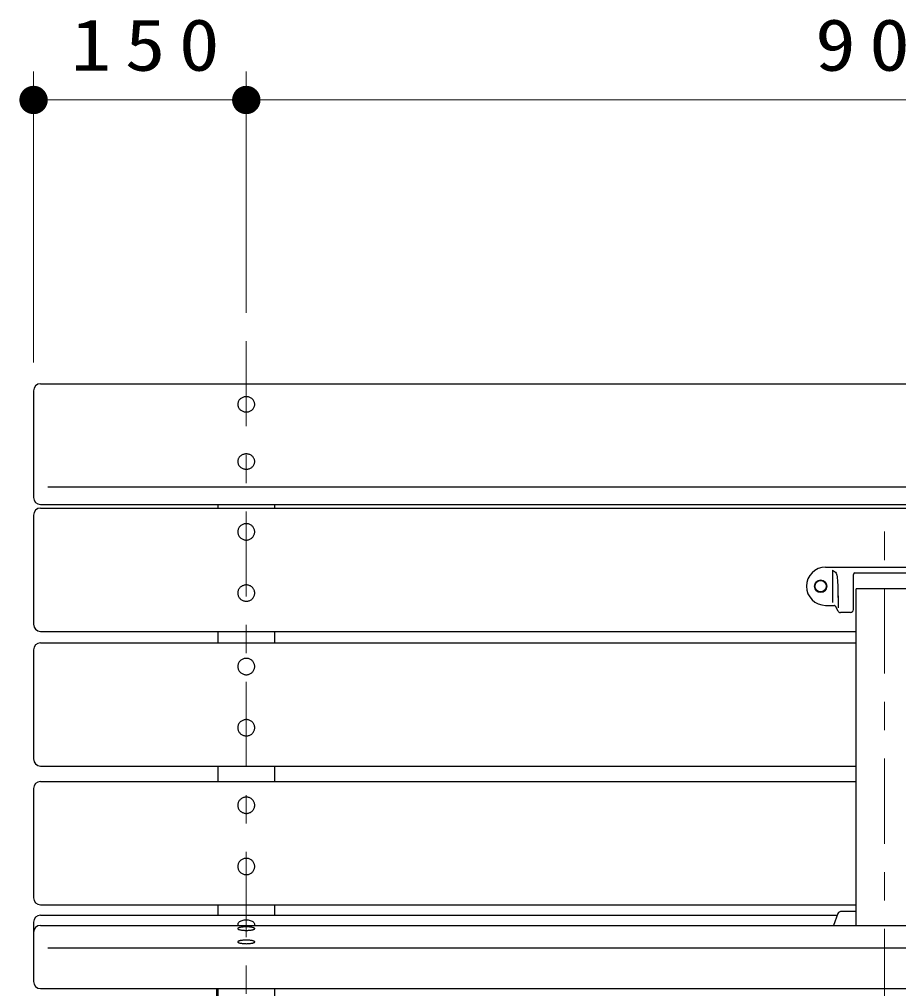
# Model space of a CAD drawing. Units: millimetres on the paper, scale 1:20. Extents: x -365 to 12, y -47 to 257.
# Drawn here: x -286.87 to -255.87, y 121.55 to 155.71 of the extents above; entities that cross this region are included whole.
import ezdxf

# ---------------------------------------------------------------- set-up
doc = ezdxf.new("R2010")
doc.units = ezdxf.units.MM
doc.linetypes.add('USER2', pattern=[6, 3, -1, 1, -1])
doc.layers.add('LY_1', color=7, linetype='Continuous', lineweight=25)
doc.styles.add('ＭＳ ゴシック', font='')
doc.styles.get('ＭＳ ゴシック').set_extended_font_data('MS Gothic')

# ---------------------------------------------------------------- blocks, each defined once
blk = doc.blocks.new('filled_dot')
at = {"color": 0, "linetype": 'Continuous', "lineweight": -2, "const_width": 1.25}
blk.add_lwpolyline([(-0.625, 0, 1), (0.625, 0, 1)], format="xyb", close=True, dxfattribs=at)

msp = doc.modelspace()

# ---------------------------------------------------------------- linework, layer by layer
at = {"layer": 'LY_1', "lineweight": 13}
for p, q in [((-286.367, 143.615), (-286.367, 153.865)), ((-278.867, 145.365), (-278.867, 153.865)), ((-286.367, 152.865), (-278.867, 152.865)), ((-278.867, 152.865), (-233.867, 152.865))]:
    msp.add_line(p, q, dxfattribs=at)
at = {"layer": 'LY_1', "linetype": 'USER2', "lineweight": 13}
for p, q in [((-278.867, 144.365), (-278.867, 88.523)), ((-256.367, 120.652), (-256.367, 138.551))]:
    msp.add_line(p, q, dxfattribs=at)
at = {"layer": 'LY_1', "color": 4}
for p, q in [((-286.117, 142.865), (-226.617, 142.865)), ((-286.367, 142.615), (-286.367, 138.861)), ((-286.117, 138.611), (-226.617, 138.611)), ((-286.117, 138.482), (-226.617, 138.482)), ((-279.867, 138.611), (-279.867, 138.482)), ((-277.867, 138.611), (-277.867, 138.482)), ((-286.367, 138.232), (-286.367, 134.389)), ((-286.117, 134.139), (-257.367, 134.139)), ((-279.867, 134.139), (-279.867, 133.736)), ((-277.867, 134.139), (-277.867, 133.736)), ((-286.117, 133.736), (-257.367, 133.736)), ((-286.367, 133.486), (-286.367, 129.643)), ((-286.117, 129.393), (-257.367, 129.393)), ((-279.867, 129.393), (-279.867, 128.847)), ((-277.867, 129.393), (-277.867, 128.847)), ((-286.117, 128.847), (-257.367, 128.847)), ((-286.367, 128.597), (-286.367, 124.753)), ((-286.117, 124.503), (-257.367, 124.503)), ((-279.867, 124.503), (-279.867, 124.134)), ((-277.867, 124.503), (-277.867, 124.134)), ((-286.117, 124.134), (-258.03, 124.134)), ((-286.367, 123.884), (-286.367, 121.798)), ((-286.117, 123.777), (-226.617, 123.777)), ((-286.117, 121.548), (-226.617, 121.548)), ((-279.917, 121.548), (-279.917, 120.273)), ((-279.867, 121.548), (-279.867, 106.707)), ((-277.867, 121.548), (-277.867, 106.707))]:
    msp.add_line(p, q, dxfattribs=at)
at = {"layer": 'LY_1'}
for p, q in [((-285.867, 139.226), (-226.867, 139.226)), ((-258.442, 136.404), (-255.367, 136.404)), ((-258.199, 136.292), (-258.199, 135.155)), ((-257.463, 134.904), (-257.463, 136.146)), ((-257.413, 136.196), (-255.367, 136.196)), ((-255.367, 135.634), (-257.367, 135.634)), ((-257.367, 123.777), (-257.367, 135.634)), ((-258.003, 135.379), (-258.003, 134.962)), ((-258.442, 135.054), (-258.128, 135.054)), ((-258.106, 135.041), (-258.009, 134.857)), ((-257.563, 134.804), (-257.92, 134.804)), ((-258.005, 124.199), (-258.165, 123.777)), ((-257.367, 124.264), (-257.911, 124.264)), ((-285.867, 122.987), (-226.867, 122.987))]:
    msp.add_line(p, q, dxfattribs=at)
at = {"layer": 'LY_1', "color": 4}
for points in [[(-278.567, 142.139), (-278.568, 142.162), (-278.572, 142.185), (-278.578, 142.208), (-278.585, 142.23), (-278.595, 142.252), (-278.608, 142.273), (-278.622, 142.293), (-278.638, 142.311), (-278.655, 142.329), (-278.675, 142.344), (-278.695, 142.359), (-278.717, 142.371), (-278.741, 142.382), (-278.765, 142.391), (-278.79, 142.398), (-278.815, 142.403), (-278.841, 142.406), (-278.867, 142.407), (-278.894, 142.406), (-278.919, 142.403), (-278.945, 142.398), (-278.97, 142.391), (-278.994, 142.382), (-279.017, 142.371), (-279.039, 142.359), (-279.06, 142.344), (-279.08, 142.329), (-279.097, 142.311), (-279.113, 142.293), (-279.127, 142.273), (-279.139, 142.252), (-279.149, 142.23), (-279.157, 142.208), (-279.163, 142.185), (-279.166, 142.162), (-279.167, 142.139), (-279.166, 142.115), (-279.163, 142.092), (-279.157, 142.069), (-279.149, 142.047), (-279.139, 142.025), (-279.127, 142.004), (-279.113, 141.984), (-279.097, 141.966), (-279.08, 141.948), (-279.06, 141.933), (-279.039, 141.918), (-279.017, 141.906), (-278.994, 141.895), (-278.97, 141.886), (-278.945, 141.879), (-278.919, 141.874), (-278.894, 141.871), (-278.867, 141.87), (-278.841, 141.871), (-278.815, 141.874), (-278.79, 141.879), (-278.765, 141.886), (-278.741, 141.895), (-278.717, 141.906), (-278.695, 141.918), (-278.675, 141.933), (-278.655, 141.948), (-278.638, 141.966), (-278.622, 141.984), (-278.608, 142.004), (-278.595, 142.025), (-278.585, 142.047), (-278.578, 142.069), (-278.572, 142.092), (-278.568, 142.115)], [(-278.567, 140.122), (-278.568, 140.145), (-278.572, 140.169), (-278.578, 140.192), (-278.585, 140.214), (-278.595, 140.236), (-278.608, 140.256), (-278.622, 140.276), (-278.638, 140.295), (-278.655, 140.312), (-278.675, 140.328), (-278.695, 140.342), (-278.717, 140.355), (-278.741, 140.366), (-278.765, 140.375), (-278.79, 140.382), (-278.815, 140.387), (-278.841, 140.39), (-278.867, 140.391), (-278.894, 140.39), (-278.919, 140.387), (-278.945, 140.382), (-278.97, 140.375), (-278.994, 140.366), (-279.017, 140.355), (-279.039, 140.342), (-279.06, 140.328), (-279.08, 140.312), (-279.097, 140.295), (-279.113, 140.276), (-279.127, 140.256), (-279.139, 140.236), (-279.149, 140.214), (-279.157, 140.192), (-279.163, 140.169), (-279.166, 140.145), (-279.167, 140.122), (-279.166, 140.098), (-279.163, 140.075), (-279.157, 140.052), (-279.149, 140.03), (-279.139, 140.008), (-279.127, 139.987), (-279.113, 139.968), (-279.097, 139.949), (-279.08, 139.932), (-279.06, 139.916), (-279.039, 139.902), (-279.017, 139.889), (-278.994, 139.878), (-278.97, 139.869), (-278.945, 139.862), (-278.919, 139.857), (-278.894, 139.854), (-278.867, 139.853), (-278.841, 139.854), (-278.815, 139.857), (-278.79, 139.862), (-278.765, 139.869), (-278.741, 139.878), (-278.717, 139.889), (-278.695, 139.902), (-278.675, 139.916), (-278.655, 139.932), (-278.638, 139.949), (-278.622, 139.968), (-278.608, 139.987), (-278.595, 140.008), (-278.585, 140.03), (-278.578, 140.052), (-278.572, 140.075), (-278.568, 140.098)], [(-278.567, 137.645), (-278.568, 137.67), (-278.572, 137.695), (-278.578, 137.719), (-278.585, 137.743), (-278.595, 137.766), (-278.608, 137.789), (-278.622, 137.81), (-278.638, 137.83), (-278.655, 137.848), (-278.675, 137.865), (-278.695, 137.88), (-278.717, 137.894), (-278.741, 137.906), (-278.765, 137.915), (-278.79, 137.923), (-278.815, 137.928), (-278.841, 137.931), (-278.867, 137.932), (-278.894, 137.931), (-278.919, 137.928), (-278.945, 137.923), (-278.97, 137.915), (-278.994, 137.906), (-279.017, 137.894), (-279.039, 137.88), (-279.06, 137.865), (-279.08, 137.848), (-279.097, 137.83), (-279.113, 137.81), (-279.127, 137.789), (-279.139, 137.766), (-279.149, 137.743), (-279.157, 137.719), (-279.163, 137.695), (-279.166, 137.67), (-279.167, 137.645), (-279.166, 137.62), (-279.163, 137.595), (-279.157, 137.57), (-279.149, 137.546), (-279.139, 137.523), (-279.127, 137.501), (-279.113, 137.48), (-279.097, 137.46), (-279.08, 137.441), (-279.06, 137.424), (-279.039, 137.409), (-279.017, 137.396), (-278.994, 137.384), (-278.97, 137.375), (-278.945, 137.367), (-278.919, 137.362), (-278.894, 137.358), (-278.867, 137.357), (-278.841, 137.358), (-278.815, 137.362), (-278.79, 137.367), (-278.765, 137.375), (-278.741, 137.384), (-278.717, 137.396), (-278.695, 137.409), (-278.675, 137.424), (-278.655, 137.441), (-278.638, 137.46), (-278.622, 137.48), (-278.608, 137.501), (-278.595, 137.523), (-278.585, 137.546), (-278.578, 137.57), (-278.572, 137.595), (-278.568, 137.62)], [(-278.567, 135.488), (-278.568, 135.513), (-278.572, 135.538), (-278.578, 135.562), (-278.585, 135.586), (-278.595, 135.609), (-278.608, 135.631), (-278.622, 135.653), (-278.638, 135.672), (-278.655, 135.691), (-278.675, 135.708), (-278.695, 135.723), (-278.717, 135.737), (-278.741, 135.748), (-278.765, 135.758), (-278.79, 135.765), (-278.815, 135.771), (-278.841, 135.774), (-278.867, 135.775), (-278.894, 135.774), (-278.919, 135.771), (-278.945, 135.765), (-278.97, 135.758), (-278.994, 135.748), (-279.017, 135.737), (-279.039, 135.723), (-279.06, 135.708), (-279.08, 135.691), (-279.097, 135.672), (-279.113, 135.653), (-279.127, 135.631), (-279.139, 135.609), (-279.149, 135.586), (-279.157, 135.562), (-279.163, 135.538), (-279.166, 135.513), (-279.167, 135.488), (-279.166, 135.463), (-279.163, 135.438), (-279.157, 135.413), (-279.149, 135.389), (-279.139, 135.366), (-279.127, 135.344), (-279.113, 135.323), (-279.097, 135.303), (-279.08, 135.284), (-279.06, 135.267), (-279.039, 135.252), (-279.017, 135.239), (-278.994, 135.227), (-278.97, 135.217), (-278.945, 135.21), (-278.919, 135.204), (-278.894, 135.201), (-278.867, 135.2), (-278.841, 135.201), (-278.815, 135.204), (-278.79, 135.21), (-278.765, 135.217), (-278.741, 135.227), (-278.717, 135.239), (-278.695, 135.252), (-278.675, 135.267), (-278.655, 135.284), (-278.638, 135.303), (-278.622, 135.323), (-278.608, 135.344), (-278.595, 135.366), (-278.585, 135.389), (-278.578, 135.413), (-278.572, 135.438), (-278.568, 135.463)], [(-278.567, 132.899), (-278.568, 132.924), (-278.572, 132.949), (-278.578, 132.973), (-278.585, 132.997), (-278.595, 133.021), (-278.608, 133.043), (-278.622, 133.064), (-278.638, 133.084), (-278.655, 133.102), (-278.675, 133.119), (-278.695, 133.135), (-278.717, 133.148), (-278.741, 133.16), (-278.765, 133.169), (-278.79, 133.177), (-278.815, 133.182), (-278.841, 133.186), (-278.867, 133.187), (-278.894, 133.186), (-278.919, 133.182), (-278.945, 133.177), (-278.97, 133.169), (-278.994, 133.16), (-279.017, 133.148), (-279.039, 133.135), (-279.06, 133.119), (-279.08, 133.102), (-279.097, 133.084), (-279.113, 133.064), (-279.127, 133.043), (-279.139, 133.021), (-279.149, 132.997), (-279.157, 132.973), (-279.163, 132.949), (-279.166, 132.924), (-279.167, 132.899), (-279.166, 132.874), (-279.163, 132.849), (-279.157, 132.825), (-279.149, 132.801), (-279.139, 132.777), (-279.127, 132.755), (-279.113, 132.734), (-279.097, 132.714), (-279.08, 132.696), (-279.06, 132.679), (-279.039, 132.663), (-279.017, 132.65), (-278.994, 132.638), (-278.97, 132.629), (-278.945, 132.621), (-278.919, 132.616), (-278.894, 132.612), (-278.867, 132.611), (-278.841, 132.612), (-278.815, 132.616), (-278.79, 132.621), (-278.765, 132.629), (-278.741, 132.638), (-278.717, 132.65), (-278.695, 132.663), (-278.675, 132.679), (-278.655, 132.696), (-278.638, 132.714), (-278.622, 132.734), (-278.608, 132.755), (-278.595, 132.777), (-278.585, 132.801), (-278.578, 132.825), (-278.572, 132.849), (-278.568, 132.874)], [(-278.567, 130.742), (-278.568, 130.767), (-278.572, 130.792), (-278.578, 130.816), (-278.585, 130.84), (-278.595, 130.863), (-278.608, 130.886), (-278.622, 130.907), (-278.638, 130.927), (-278.655, 130.945), (-278.675, 130.962), (-278.695, 130.977), (-278.717, 130.991), (-278.741, 131.002), (-278.765, 131.012), (-278.79, 131.02), (-278.815, 131.025), (-278.841, 131.028), (-278.867, 131.029), (-278.894, 131.028), (-278.919, 131.025), (-278.945, 131.02), (-278.97, 131.012), (-278.994, 131.002), (-279.017, 130.991), (-279.039, 130.977), (-279.06, 130.962), (-279.08, 130.945), (-279.097, 130.927), (-279.113, 130.907), (-279.127, 130.886), (-279.139, 130.863), (-279.149, 130.84), (-279.157, 130.816), (-279.163, 130.792), (-279.166, 130.767), (-279.167, 130.742), (-279.166, 130.717), (-279.163, 130.692), (-279.157, 130.667), (-279.149, 130.643), (-279.139, 130.62), (-279.127, 130.598), (-279.113, 130.577), (-279.097, 130.557), (-279.08, 130.538), (-279.06, 130.521), (-279.039, 130.506), (-279.017, 130.493), (-278.994, 130.481), (-278.97, 130.471), (-278.945, 130.464), (-278.919, 130.458), (-278.894, 130.455), (-278.867, 130.454), (-278.841, 130.455), (-278.815, 130.458), (-278.79, 130.464), (-278.765, 130.471), (-278.741, 130.481), (-278.717, 130.493), (-278.695, 130.506), (-278.675, 130.521), (-278.655, 130.538), (-278.638, 130.557), (-278.622, 130.577), (-278.608, 130.598), (-278.595, 130.62), (-278.585, 130.643), (-278.578, 130.667), (-278.572, 130.692), (-278.568, 130.717)], [(-278.567, 128.009), (-278.568, 128.034), (-278.572, 128.059), (-278.578, 128.084), (-278.585, 128.108), (-278.595, 128.131), (-278.608, 128.153), (-278.622, 128.174), (-278.638, 128.194), (-278.655, 128.213), (-278.675, 128.23), (-278.695, 128.245), (-278.717, 128.258), (-278.741, 128.27), (-278.765, 128.28), (-278.79, 128.287), (-278.815, 128.293), (-278.841, 128.296), (-278.867, 128.297), (-278.894, 128.296), (-278.919, 128.293), (-278.945, 128.287), (-278.97, 128.28), (-278.994, 128.27), (-279.017, 128.258), (-279.039, 128.245), (-279.06, 128.23), (-279.08, 128.213), (-279.097, 128.194), (-279.113, 128.174), (-279.127, 128.153), (-279.139, 128.131), (-279.149, 128.108), (-279.157, 128.084), (-279.163, 128.059), (-279.166, 128.034), (-279.167, 128.009), (-279.166, 127.984), (-279.163, 127.959), (-279.157, 127.935), (-279.149, 127.911), (-279.139, 127.888), (-279.127, 127.865), (-279.113, 127.844), (-279.097, 127.824), (-279.08, 127.806), (-279.06, 127.789), (-279.039, 127.774), (-279.017, 127.76), (-278.994, 127.749), (-278.97, 127.739), (-278.945, 127.731), (-278.919, 127.726), (-278.894, 127.723), (-278.867, 127.722), (-278.841, 127.723), (-278.815, 127.726), (-278.79, 127.731), (-278.765, 127.739), (-278.741, 127.749), (-278.717, 127.76), (-278.695, 127.774), (-278.675, 127.789), (-278.655, 127.806), (-278.638, 127.824), (-278.622, 127.844), (-278.608, 127.865), (-278.595, 127.888), (-278.585, 127.911), (-278.578, 127.935), (-278.572, 127.959), (-278.568, 127.984)], [(-278.567, 125.852), (-278.568, 125.877), (-278.572, 125.902), (-278.578, 125.927), (-278.585, 125.95), (-278.595, 125.974), (-278.608, 125.996), (-278.622, 126.017), (-278.638, 126.037), (-278.655, 126.055), (-278.675, 126.072), (-278.695, 126.088), (-278.717, 126.101), (-278.741, 126.113), (-278.765, 126.122), (-278.79, 126.13), (-278.815, 126.135), (-278.841, 126.139), (-278.867, 126.14), (-278.894, 126.139), (-278.919, 126.135), (-278.945, 126.13), (-278.97, 126.122), (-278.994, 126.113), (-279.017, 126.101), (-279.039, 126.088), (-279.06, 126.072), (-279.08, 126.055), (-279.097, 126.037), (-279.113, 126.017), (-279.127, 125.996), (-279.139, 125.974), (-279.149, 125.95), (-279.157, 125.927), (-279.163, 125.902), (-279.166, 125.877), (-279.167, 125.852), (-279.166, 125.827), (-279.163, 125.802), (-279.157, 125.778), (-279.149, 125.754), (-279.139, 125.731), (-279.127, 125.708), (-279.113, 125.687), (-279.097, 125.667), (-279.08, 125.649), (-279.06, 125.632), (-279.039, 125.616), (-279.017, 125.603), (-278.994, 125.591), (-278.97, 125.582), (-278.945, 125.574), (-278.919, 125.569), (-278.894, 125.566), (-278.867, 125.564), (-278.841, 125.566), (-278.815, 125.569), (-278.79, 125.574), (-278.765, 125.582), (-278.741, 125.591), (-278.717, 125.603), (-278.695, 125.616), (-278.675, 125.632), (-278.655, 125.649), (-278.638, 125.667), (-278.622, 125.687), (-278.608, 125.708), (-278.595, 125.731), (-278.585, 125.754), (-278.578, 125.778), (-278.572, 125.802), (-278.568, 125.827)], [(-278.567, 123.663), (-278.568, 123.668), (-278.572, 123.673), (-278.578, 123.679), (-278.585, 123.684), (-278.595, 123.689), (-278.608, 123.694), (-278.622, 123.698), (-278.638, 123.703), (-278.655, 123.707), (-278.675, 123.71), (-278.695, 123.714), (-278.717, 123.717), (-278.741, 123.719), (-278.765, 123.721), (-278.79, 123.723), (-278.815, 123.724), (-278.841, 123.725), (-278.867, 123.725), (-278.894, 123.725), (-278.919, 123.724), (-278.945, 123.723), (-278.97, 123.721), (-278.994, 123.719), (-279.017, 123.717), (-279.039, 123.714), (-279.06, 123.71), (-279.08, 123.707), (-279.097, 123.703), (-279.113, 123.698), (-279.127, 123.694), (-279.139, 123.689), (-279.149, 123.684), (-279.157, 123.679), (-279.163, 123.673), (-279.166, 123.668), (-279.167, 123.663), (-279.166, 123.657), (-279.163, 123.652), (-279.157, 123.646), (-279.149, 123.641), (-279.139, 123.636), (-279.127, 123.631), (-279.113, 123.627), (-279.097, 123.622), (-279.08, 123.618), (-279.06, 123.615), (-279.039, 123.611), (-279.017, 123.609), (-278.994, 123.606), (-278.97, 123.604), (-278.945, 123.602), (-278.919, 123.601), (-278.894, 123.6), (-278.867, 123.6), (-278.841, 123.6), (-278.815, 123.601), (-278.79, 123.602), (-278.765, 123.604), (-278.741, 123.606), (-278.717, 123.609), (-278.695, 123.611), (-278.675, 123.615), (-278.655, 123.618), (-278.638, 123.622), (-278.622, 123.627), (-278.608, 123.631), (-278.595, 123.636), (-278.585, 123.641), (-278.578, 123.646), (-278.572, 123.652), (-278.568, 123.657)], [(-278.567, 123.195), (-278.568, 123.2), (-278.572, 123.206), (-278.578, 123.211), (-278.585, 123.216), (-278.595, 123.221), (-278.608, 123.226), (-278.622, 123.231), (-278.638, 123.235), (-278.655, 123.239), (-278.675, 123.243), (-278.695, 123.246), (-278.717, 123.249), (-278.741, 123.251), (-278.765, 123.253), (-278.79, 123.255), (-278.815, 123.256), (-278.841, 123.257), (-278.867, 123.257), (-278.894, 123.257), (-278.919, 123.256), (-278.945, 123.255), (-278.97, 123.253), (-278.994, 123.251), (-279.017, 123.249), (-279.039, 123.246), (-279.06, 123.243), (-279.08, 123.239), (-279.097, 123.235), (-279.113, 123.231), (-279.127, 123.226), (-279.139, 123.221), (-279.149, 123.216), (-279.157, 123.211), (-279.163, 123.206), (-279.166, 123.2), (-279.167, 123.195), (-279.166, 123.189), (-279.163, 123.184), (-279.157, 123.179), (-279.149, 123.173), (-279.139, 123.168), (-279.127, 123.164), (-279.113, 123.159), (-279.097, 123.155), (-279.08, 123.151), (-279.06, 123.147), (-279.039, 123.144), (-279.017, 123.141), (-278.994, 123.138), (-278.97, 123.136), (-278.945, 123.134), (-278.919, 123.133), (-278.894, 123.133), (-278.867, 123.132), (-278.841, 123.133), (-278.815, 123.133), (-278.79, 123.134), (-278.765, 123.136), (-278.741, 123.138), (-278.717, 123.141), (-278.695, 123.144), (-278.675, 123.147), (-278.655, 123.151), (-278.638, 123.155), (-278.622, 123.159), (-278.608, 123.164), (-278.595, 123.168), (-278.585, 123.173), (-278.578, 123.179), (-278.572, 123.184), (-278.568, 123.189)]]:
    msp.add_lwpolyline(points, close=True, dxfattribs=at)
at = {"layer": 'LY_1'}
msp.add_lwpolyline([(-258.199, 136.292), (-258.162, 136.274), (-258.127, 136.251), (-258.097, 136.224), (-258.072, 136.191), (-258.054, 136.155), (-258.042, 136.113), (-258.034, 136.064), (-258.029, 136.008), (-258.024, 135.939), (-258.019, 135.863), (-258.016, 135.783), (-258.013, 135.701), (-258.01, 135.621), (-258.008, 135.546), (-258.007, 135.477), (-258.005, 135.419), (-258.004, 135.373), (-258.004, 135.344), (-258.003, 135.333), (-258.003, 135.344), (-258.003, 135.379)], dxfattribs=at)
at = {"layer": 'LY_1', "color": 4}
msp.add_lwpolyline([(-278.574, 123.777), (-278.568, 123.798), (-278.568, 123.819), (-278.574, 123.84), (-278.585, 123.86), (-278.601, 123.879), (-278.623, 123.897), (-278.649, 123.913), (-278.679, 123.927), (-278.713, 123.939), (-278.749, 123.949), (-278.788, 123.956), (-278.828, 123.96), (-278.869, 123.961), (-278.91, 123.96), (-278.95, 123.956), (-278.988, 123.948), (-279.025, 123.939), (-279.058, 123.926), (-279.088, 123.912), (-279.114, 123.896), (-279.135, 123.878), (-279.151, 123.859), (-279.162, 123.838), (-279.167, 123.818), (-279.167, 123.797), (-279.161, 123.777)], dxfattribs=at)
at = {"layer": 'LY_1', "lineweight": 13}
msp.add_circle((-258.617, 135.729), 0.225, dxfattribs=at)
at = {"layer": 'LY_1'}
msp.add_circle((-258.617, 135.729), 0.2, dxfattribs=at)
at = {"layer": 'LY_1', "color": 4}
for centre, start, end in [((-286.117, 142.615), 90, 180), ((-286.117, 138.861), 180, 270), ((-286.117, 138.232), 90, 180), ((-286.117, 134.389), 180, 270), ((-286.117, 133.486), 90, 180), ((-286.117, 129.643), 180, 270), ((-286.117, 128.597), 90, 180), ((-286.117, 124.753), 180, 270), ((-286.117, 123.884), 90, 180), ((-286.117, 123.527), 90, 180), ((-286.117, 121.798), 180, 270)]:
    msp.add_arc(centre, 0.25, start, end, dxfattribs=at)
at = {"layer": 'LY_1'}
for centre, radius, start, end in [((-258.442, 135.729), 0.675, 90, 270), ((-257.413, 136.146), 0.05, 90, 180), ((-258.128, 135.029), 0.025, 27.8675, 90), ((-257.92, 134.904), 0.1, 207.8675, 270), ((-257.563, 134.904), 0.1, 270, 0), ((-257.911, 124.164), 0.1, 90, 159.2031)]:
    msp.add_arc(centre, radius, start, end, dxfattribs=at)

# ---------------------------------------------------------------- block references
at = {"layer": 'LY_1', "lineweight": 13, "xscale": 0.4, "yscale": 0.4}
for p in [(-286.367, 152.865), (-278.867, 152.865)]:
    msp.add_blockref('filled_dot', p, dxfattribs=at)
at = {"layer": 'LY_1', "lineweight": 13, "xscale": 0.4, "yscale": 0.4, "rotation": 180}
msp.add_blockref('filled_dot', (-278.867, 152.865), dxfattribs=at)

# ---------------------------------------------------------------- texts
at = {"layer": 'LY_1', "char_height": 1.833, "attachment_point": 8, "style": 'ＭＳ ゴシック'}
for s, insert in [('\\T1.33;\\W1.15;150', (-282.196, 153.865)), ('\\T1.33;\\W1.15;900', (-255.951, 153.865))]:
    msp.add_mtext(s, dxfattribs=dict(at, insert=insert))

doc.saveas('drawing.dxf')
